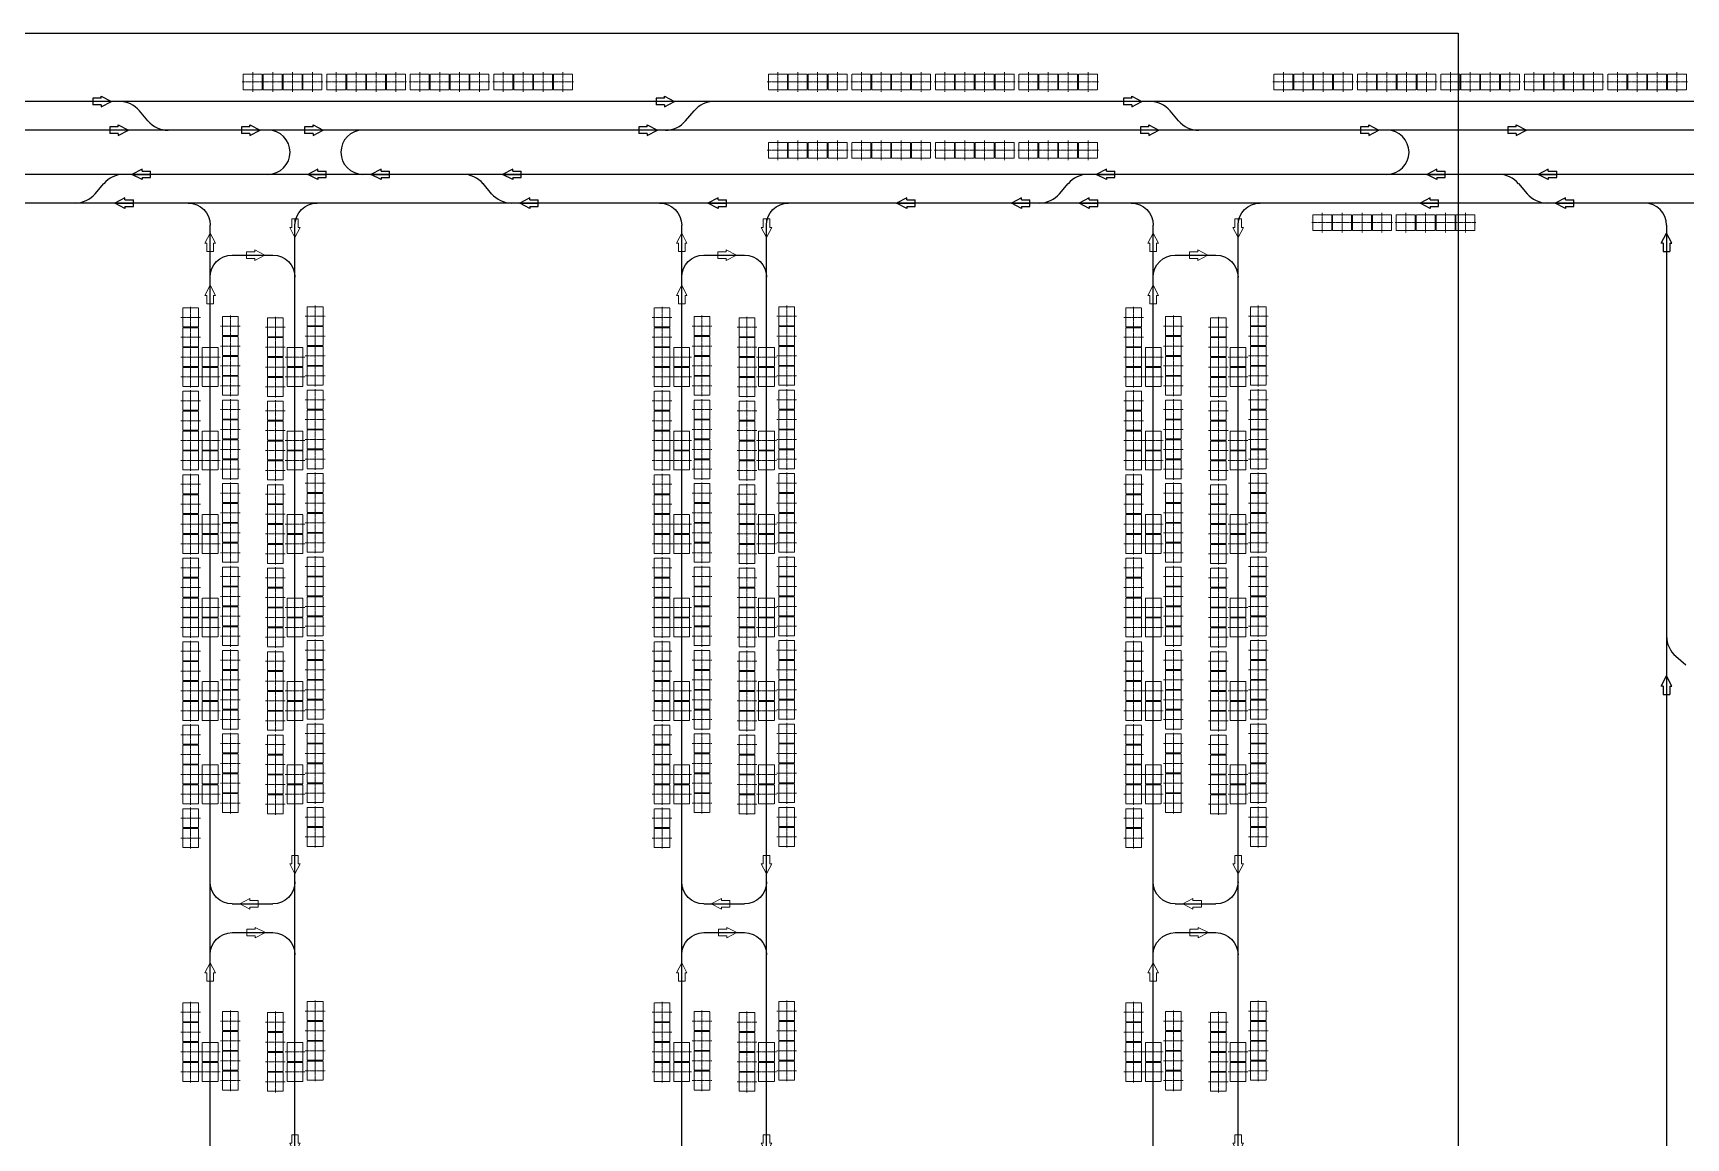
# Model space of a CAD drawing. Header units: millimetres. Extents: x -128 to 670218, y 27186 to 149492.
# Drawn here: x 295413 to 332827, y 107767 to 132785 of the extents above; entities that cross this region are included whole.
import ezdxf

# ---------------------------------------------------------------- set-up
doc = ezdxf.new("R2010")
doc.units = ezdxf.units.MM
doc.linetypes.add('AM_ISO08W050', pattern=[18, 12, -1.5, 3, -1.5])
doc.linetypes.add('XAT-M16_6F_EQ Layout_20211120$0$ACAD_ISO08W100', pattern=[36, 24, -3, 6, -3])
for name, color, linetype, lineweight in [('_CLINE', 4, 'XAT-M16_6F_EQ Layout_20211120$0$ACAD_ISO08W100', 9), ('DIRECT', 40, 'Continuous', 9), ('LINE_EQ', 4, 'AM_ISO08W050', 20), ('LINE_STB', 151, 'Continuous', 30)]:
    doc.layers.add(name, color=color, linetype=linetype, lineweight=lineweight)
doc.layers.add('Rail_H4822(Lower)', color=7, linetype='Continuous')

# ---------------------------------------------------------------- blocks, each defined once
blk = doc.blocks.new('*U3')
at = {"color": 0, "linetype": 'ByBlock'}
for p, q in [((-120, -230), (0, 0)), ((0, 0), (0, -420)), ((120, -230), (0, 0)), ((-75, -230), (-120, -230)), ((-75, -230), (-75, -420)), ((75, -230), (75, -420)), ((75, -230), (120, -230)), ((75, -420), (-75, -420))]:
    blk.add_line(p, q, dxfattribs=at)
blk = doc.blocks.new('A$C31676947')
at = {"layer": 'Rail_H4822(Lower)'}
for p, q in [((500, 47250), (500, 500)), ((2420, 47250), (2420, 500)), ((1000, 46570), (1920, 46570)), ((1000, 31870), (1920, 31870)), ((1000, 31220), (1920, 31220)), ((1000, 16520), (1920, 16520)), ((1000, 15870), (1920, 15870)), ((1000, 1180), (1920, 1180))]:
    blk.add_line(p, q, dxfattribs=at)
for centre, start, end in [((0, 47250), 0, 90), ((2920, 47250), 90, 180), ((1000, 46070), 90, 180), ((1920, 46070), 0, 90), ((1000, 32370), 180, 270), ((1920, 32370), 270, 0), ((1000, 30720), 90, 180), ((1920, 30720), 0, 90), ((0, 23700), 270, 0), ((2920, 23700), 180, 270), ((0, 21700), 0, 90), ((2920, 21700), 90, 180), ((1000, 17020), 180, 270), ((1920, 17020), 270, 0), ((1000, 15370), 90, 180), ((1920, 15370), 0, 90), ((1000, 1680), 180, 270), ((1920, 1680), 270, 0), ((0, 500), 270, 0), ((2920, 500), 180, 270)]:
    blk.add_arc(centre, 500, start, end, dxfattribs=at)
at = {"layer": 'DIRECT'}
for p, rotation in [((500, 46970), 180), ((1180, 46570), 89.99999999999999), ((500, 32550), 180), ((500, 23880), 180), ((500, 17200), 180), ((500, 1860), 180), ((1740, 1180), 270), ((500, 680), 180)]:
    blk.add_blockref('*U3', p, dxfattribs=dict(at, rotation=rotation))
for p in [(2420, 47070), (2420, 45890), (2420, 30540), (2420, 21520), (2420, 15190), (2420, 780)]:
    blk.add_blockref('*U3', p, dxfattribs=at)
at = {"layer": 'DIRECT', "lineweight": -2}
for p, rotation in [((1750, 31870), 270), ((1170, 31220), 89.99999999999999), ((1750, 16520), 270), ((1170, 15870), 89.99999999999999)]:
    blk.add_blockref('*U3', p, dxfattribs=dict(at, rotation=rotation))
blk = doc.blocks.new('*U591')
at = {"color": 0, "linetype": 'ByBlock'}
for p, q in [((-120, -230), (0, 0)), ((0, 0), (0, -420)), ((120, -230), (0, 0)), ((-75, -230), (-120, -230)), ((-75, -230), (-75, -420)), ((75, -230), (75, -420)), ((75, -230), (120, -230)), ((75, -420), (-75, -420))]:
    blk.add_line(p, q, dxfattribs=at)
blk = doc.blocks.new('*U592')
at = {"color": 0, "linetype": 'ByBlock'}
for p, q in [((-120, -230), (0, 0)), ((0, 0), (0, -420)), ((120, -230), (0, 0)), ((-75, -230), (-120, -230)), ((-75, -230), (-75, -420)), ((75, -230), (75, -420)), ((75, -230), (120, -230)), ((75, -420), (-75, -420))]:
    blk.add_line(p, q, dxfattribs=at)
blk = doc.blocks.new('*U541')
at = {"color": 0, "linetype": 'ByBlock'}
for p, q in [((-120, -230), (0, 0)), ((0, 0), (0, -420)), ((120, -230), (0, 0)), ((-75, -230), (-120, -230)), ((-75, -230), (-75, -420)), ((75, -230), (75, -420)), ((75, -230), (120, -230)), ((75, -420), (-75, -420))]:
    blk.add_line(p, q, dxfattribs=at)
blk = doc.blocks.new('*U491')
at = {"color": 0, "linetype": 'ByBlock'}
for p, q in [((-120, -230), (0, 0)), ((0, 0), (0, -420)), ((120, -230), (0, 0)), ((-75, -230), (-120, -230)), ((-75, -230), (-75, -420)), ((75, -230), (75, -420)), ((75, -230), (120, -230)), ((75, -420), (-75, -420))]:
    blk.add_line(p, q, dxfattribs=at)
blk = doc.blocks.new('*U492')
at = {"color": 0, "linetype": 'ByBlock'}
for p, q in [((-120, -230), (0, 0)), ((0, 0), (0, -420)), ((120, -230), (0, 0)), ((-75, -230), (-120, -230)), ((-75, -230), (-75, -420)), ((75, -230), (75, -420)), ((75, -230), (120, -230)), ((75, -420), (-75, -420))]:
    blk.add_line(p, q, dxfattribs=at)
blk = doc.blocks.new('*U493')
at = {"color": 0, "linetype": 'ByBlock'}
for p, q in [((-120, -230), (0, 0)), ((0, 0), (0, -420)), ((120, -230), (0, 0)), ((-75, -230), (-120, -230)), ((-75, -230), (-75, -420)), ((75, -230), (75, -420)), ((75, -230), (120, -230)), ((75, -420), (-75, -420))]:
    blk.add_line(p, q, dxfattribs=at)
blk = doc.blocks.new('*U467')
at = {"color": 0, "linetype": 'ByBlock'}
for p, q in [((-120, -230), (0, 0)), ((0, 0), (0, -420)), ((120, -230), (0, 0)), ((-75, -230), (-120, -230)), ((-75, -230), (-75, -420)), ((75, -230), (75, -420)), ((75, -230), (120, -230)), ((75, -420), (-75, -420))]:
    blk.add_line(p, q, dxfattribs=at)
blk = doc.blocks.new('*U698')
at = {"color": 0, "linetype": 'ByBlock'}
for p, q in [((-120, -230), (0, 0)), ((0, 0), (0, -420)), ((120, -230), (0, 0)), ((-75, -230), (-120, -230)), ((-75, -230), (-75, -420)), ((75, -230), (75, -420)), ((75, -230), (120, -230)), ((75, -420), (-75, -420))]:
    blk.add_line(p, q, dxfattribs=at)
blk = doc.blocks.new('*U637')
at = {"color": 0, "linetype": 'ByBlock'}
for p, q in [((-120, -230), (0, 0)), ((0, 0), (0, -420)), ((120, -230), (0, 0)), ((-75, -230), (-120, -230)), ((-75, -230), (-75, -420)), ((75, -230), (75, -420)), ((75, -230), (120, -230)), ((75, -420), (-75, -420))]:
    blk.add_line(p, q, dxfattribs=at)
blk = doc.blocks.new('*U765')
at = {"color": 0, "linetype": 'ByBlock'}
for p, q in [((-120, -230), (0, 0)), ((0, 0), (0, -420)), ((120, -230), (0, 0)), ((-75, -230), (-120, -230)), ((-75, -230), (-75, -420)), ((75, -230), (75, -420)), ((75, -230), (120, -230)), ((75, -420), (-75, -420))]:
    blk.add_line(p, q, dxfattribs=at)
blk = doc.blocks.new('*U767')
at = {"color": 0, "linetype": 'ByBlock'}
for p, q in [((-120, -230), (0, 0)), ((0, 0), (0, -420)), ((120, -230), (0, 0)), ((-75, -230), (-120, -230)), ((-75, -230), (-75, -420)), ((75, -230), (75, -420)), ((75, -230), (120, -230)), ((75, -420), (-75, -420))]:
    blk.add_line(p, q, dxfattribs=at)
blk = doc.blocks.new('*U595')
at = {"color": 0, "linetype": 'ByBlock'}
for p, q in [((-120, -230), (0, 0)), ((0, 0), (0, -420)), ((120, -230), (0, 0)), ((-75, -230), (-120, -230)), ((-75, -230), (-75, -420)), ((75, -230), (75, -420)), ((75, -230), (120, -230)), ((75, -420), (-75, -420))]:
    blk.add_line(p, q, dxfattribs=at)
blk = doc.blocks.new('*U596')
at = {"color": 0, "linetype": 'ByBlock'}
for p, q in [((-120, -230), (0, 0)), ((0, 0), (0, -420)), ((120, -230), (0, 0)), ((-75, -230), (-120, -230)), ((-75, -230), (-75, -420)), ((75, -230), (75, -420)), ((75, -230), (120, -230)), ((75, -420), (-75, -420))]:
    blk.add_line(p, q, dxfattribs=at)
blk = doc.blocks.new('*U597')
at = {"color": 0, "linetype": 'ByBlock'}
for p, q in [((-120, -230), (0, 0)), ((0, 0), (0, -420)), ((120, -230), (0, 0)), ((-75, -230), (-120, -230)), ((-75, -230), (-75, -420)), ((75, -230), (75, -420)), ((75, -230), (120, -230)), ((75, -420), (-75, -420))]:
    blk.add_line(p, q, dxfattribs=at)
blk = doc.blocks.new('*U598')
at = {"color": 0, "linetype": 'ByBlock'}
for p, q in [((-120, -230), (0, 0)), ((0, 0), (0, -420)), ((120, -230), (0, 0)), ((-75, -230), (-120, -230)), ((-75, -230), (-75, -420)), ((75, -230), (75, -420)), ((75, -230), (120, -230)), ((75, -420), (-75, -420))]:
    blk.add_line(p, q, dxfattribs=at)
blk = doc.blocks.new('*U599')
at = {"color": 0, "linetype": 'ByBlock'}
for p, q in [((-120, -230), (0, 0)), ((0, 0), (0, -420)), ((120, -230), (0, 0)), ((-75, -230), (-120, -230)), ((-75, -230), (-75, -420)), ((75, -230), (75, -420)), ((75, -230), (120, -230)), ((75, -420), (-75, -420))]:
    blk.add_line(p, q, dxfattribs=at)
blk = doc.blocks.new('*U600')
at = {"color": 0, "linetype": 'ByBlock'}
for p, q in [((-120, -230), (0, 0)), ((0, 0), (0, -420)), ((120, -230), (0, 0)), ((-75, -230), (-120, -230)), ((-75, -230), (-75, -420)), ((75, -230), (75, -420)), ((75, -230), (120, -230)), ((75, -420), (-75, -420))]:
    blk.add_line(p, q, dxfattribs=at)
blk = doc.blocks.new('*U601')
at = {"color": 0, "linetype": 'ByBlock'}
for p, q in [((-120, -230), (0, 0)), ((0, 0), (0, -420)), ((120, -230), (0, 0)), ((-75, -230), (-120, -230)), ((-75, -230), (-75, -420)), ((75, -230), (75, -420)), ((75, -230), (120, -230)), ((75, -420), (-75, -420))]:
    blk.add_line(p, q, dxfattribs=at)
blk = doc.blocks.new('*U602')
at = {"color": 0, "linetype": 'ByBlock'}
for p, q in [((-120, -230), (0, 0)), ((0, 0), (0, -420)), ((120, -230), (0, 0)), ((-75, -230), (-120, -230)), ((-75, -230), (-75, -420)), ((75, -230), (75, -420)), ((75, -230), (120, -230)), ((75, -420), (-75, -420))]:
    blk.add_line(p, q, dxfattribs=at)
blk = doc.blocks.new('*U603')
at = {"color": 0, "linetype": 'ByBlock'}
for p, q in [((-120, -230), (0, 0)), ((0, 0), (0, -420)), ((120, -230), (0, 0)), ((-75, -230), (-120, -230)), ((-75, -230), (-75, -420)), ((75, -230), (75, -420)), ((75, -230), (120, -230)), ((75, -420), (-75, -420))]:
    blk.add_line(p, q, dxfattribs=at)
blk = doc.blocks.new('*U604')
at = {"color": 0, "linetype": 'ByBlock'}
for p, q in [((-120, -230), (0, 0)), ((0, 0), (0, -420)), ((120, -230), (0, 0)), ((-75, -230), (-120, -230)), ((-75, -230), (-75, -420)), ((75, -230), (75, -420)), ((75, -230), (120, -230)), ((75, -420), (-75, -420))]:
    blk.add_line(p, q, dxfattribs=at)
blk = doc.blocks.new('*U605')
at = {"color": 0, "linetype": 'ByBlock'}
for p, q in [((-120, -230), (0, 0)), ((0, 0), (0, -420)), ((120, -230), (0, 0)), ((-75, -230), (-120, -230)), ((-75, -230), (-75, -420)), ((75, -230), (75, -420)), ((75, -230), (120, -230)), ((75, -420), (-75, -420))]:
    blk.add_line(p, q, dxfattribs=at)
blk = doc.blocks.new('*U606')
at = {"color": 0, "linetype": 'ByBlock'}
for p, q in [((-120, -230), (0, 0)), ((0, 0), (0, -420)), ((120, -230), (0, 0)), ((-75, -230), (-120, -230)), ((-75, -230), (-75, -420)), ((75, -230), (75, -420)), ((75, -230), (120, -230)), ((75, -420), (-75, -420))]:
    blk.add_line(p, q, dxfattribs=at)
blk = doc.blocks.new('*U39')
at = {"color": 0, "linetype": 'ByBlock'}
for p, q in [((-120, -230), (0, 0)), ((0, 0), (0, -420)), ((120, -230), (0, 0)), ((-75, -230), (-120, -230)), ((-75, -230), (-75, -420)), ((75, -230), (75, -420)), ((75, -230), (120, -230)), ((75, -420), (-75, -420))]:
    blk.add_line(p, q, dxfattribs=at)
blk = doc.blocks.new('*U44')
at = {"color": 0, "linetype": 'ByBlock'}
for p, q in [((-120, -230), (0, 0)), ((0, 0), (0, -420)), ((120, -230), (0, 0)), ((-75, -230), (-120, -230)), ((-75, -230), (-75, -420)), ((75, -230), (75, -420)), ((75, -230), (120, -230)), ((75, -420), (-75, -420))]:
    blk.add_line(p, q, dxfattribs=at)
blk = doc.blocks.new('*U116')
at = {"color": 0, "linetype": 'ByBlock'}
for p, q in [((-120, -230), (0, 0)), ((0, 0), (0, -420)), ((120, -230), (0, 0)), ((-75, -230), (-120, -230)), ((-75, -230), (-75, -420)), ((75, -230), (75, -420)), ((75, -230), (120, -230)), ((75, -420), (-75, -420))]:
    blk.add_line(p, q, dxfattribs=at)
blk = doc.blocks.new('*U117')
at = {"color": 0, "linetype": 'ByBlock'}
for p, q in [((-120, -230), (0, 0)), ((0, 0), (0, -420)), ((120, -230), (0, 0)), ((-75, -230), (-120, -230)), ((-75, -230), (-75, -420)), ((75, -230), (75, -420)), ((75, -230), (120, -230)), ((75, -420), (-75, -420))]:
    blk.add_line(p, q, dxfattribs=at)
blk = doc.blocks.new('XAT-M16_6F_EQ Layout_20211120$0$EG-12_FOUP_(01)-pv')
at = {"layer": '_CLINE'}
for p, q in [((0, 211), (0, -235)), ((-239, -12), (239, -12))]:
    blk.add_line(p, q, dxfattribs=at)
at = {"layer": 'LINE_EQ'}
blk.add_lwpolyline([(-215, 166), (-215, -190), (215, -190), (215, 166)], close=True, dxfattribs=at)

msp = doc.modelspace()

# ---------------------------------------------------------------- linework, layer by layer
msp.add_lwpolyline([(262984, 132785), (327670, 132785), (327670, 79986), (262984, 79986)], close=True)
at = {"layer": 'Rail_H4822(Lower)'}
for p, q in [((333538, 131236), (72208, 131236)), ((298014, 130798), (297822, 131025)), ((310184, 130798), (310376, 131025)), ((321341, 130798), (321149, 131025)), ((339872, 130586), (72208, 130586)), ((332538, 129586), (73431, 129586)), ((408931, 129586), (332538, 129586)), ((296822, 129148), (297014, 129375)), ((305791, 129148), (305599, 129375)), ((318649, 129148), (318841, 129375)), ((329039, 129375), (329231, 129148)), ((331888, 128936), (78898, 128936)), ((414398, 128936), (331888, 128936)), ((332388, 128436), (332388, 81686)), ((332600, 118673), (332827, 118481))]:
    msp.add_line(p, q, dxfattribs=at)
for centre, radius, start, end in [((297364, 130636), 600, 40.3016, 90), ((310834, 130636), 600, 90, 139.6984), ((320691, 130636), 600, 40.3016, 90), ((298471, 131186), 600, 220.3016, 270), ((300731, 130086), 500, 270, 90), ((302881, 130086), 500, 90, 270), ((309727, 131186), 600, 270, 319.6984), ((321798, 131186), 600, 220.3016, 270), ((326058, 130086), 500, 270, 90), ((297471, 128986), 600, 90, 139.6984), ((305141, 128986), 600, 40.3016, 90), ((319298, 128986), 600, 90, 139.6984), ((328581, 128986), 600, 40.3016, 90), ((296364, 129536), 600, 270, 319.6984), ((306248, 129536), 600, 220.3016, 270), ((318191, 129536), 600, 270, 319.6984), ((329688, 129536), 600, 220.3016, 270), ((331888, 128436), 500, 0, 90), ((332988, 119130), 600, 180, 229.6984)]:
    msp.add_arc(centre, radius, start, end, dxfattribs=at)

# ---------------------------------------------------------------- block references
at = {"layer": 'LINE_EQ', "rotation": 89.99999999999999}
for p in [(299410, 125448), (301330, 125448), (310083, 125448), (312003, 125448), (320756, 125448), (322676, 125448), (299410, 124998), (301330, 124998), (310083, 124998), (312003, 124998), (320756, 124998), (322676, 124998), (299410, 123558), (301330, 123558), (310083, 123558), (312003, 123558), (320756, 123558), (322676, 123558), (299410, 123108), (301330, 123108), (310083, 123108), (312003, 123108), (320756, 123108), (322676, 123108), (299410, 121668), (301330, 121668), (310083, 121668), (312003, 121668), (320756, 121668), (322676, 121668), (299410, 121218), (301330, 121218), (310083, 121218), (312003, 121218), (320756, 121218), (322676, 121218), (299410, 119778), (301330, 119778), (310083, 119778), (312003, 119778), (320756, 119778), (322676, 119778), (299410, 119328), (301330, 119328), (310083, 119328), (312003, 119328), (320756, 119328), (322676, 119328), (299410, 117888), (301330, 117888), (310083, 117888), (312003, 117888), (320756, 117888), (322676, 117888), (299410, 117438), (301330, 117438), (310083, 117438), (312003, 117438), (320756, 117438), (322676, 117438), (299410, 115998), (301330, 115998), (310083, 115998), (312003, 115998), (320756, 115998), (322676, 115998), (299410, 115548), (301330, 115548), (310083, 115548), (312003, 115548), (320756, 115548), (322676, 115548), (299410, 109714), (301330, 109714), (310083, 109714), (312003, 109714), (320756, 109714), (322676, 109714), (299410, 109264), (301330, 109264), (310083, 109264), (312003, 109264), (320756, 109264), (322676, 109264)]:
    msp.add_blockref('XAT-M16_6F_EQ Layout_20211120$0$EG-12_FOUP_(01)-pv', p, dxfattribs=at)
at = {"layer": 'LINE_STB'}
for p in [(300387, 131691), (300837, 131691), (301287, 131691), (301737, 131691), (302277, 131691), (302727, 131691), (303177, 131691), (303627, 131691), (304167, 131691), (304617, 131691), (305067, 131691), (305517, 131691), (306057, 131691), (306507, 131691), (306957, 131691), (307407, 131691), (312272, 131692), (312722, 131692), (313172, 131692), (313622, 131692), (314162, 131692), (314612, 131692), (315062, 131692), (315512, 131692), (316052, 131692), (316502, 131692), (316952, 131692), (317402, 131692), (317942, 131692), (318392, 131692), (318842, 131692), (319292, 131692), (323714, 131691), (324164, 131691), (324614, 131691), (325064, 131691), (325604, 131691), (326054, 131691), (326504, 131691), (326954, 131691), (327494, 131691), (327944, 131691), (328394, 131691), (328844, 131691), (329384, 131691), (329834, 131691), (330284, 131691), (330734, 131691), (331274, 131691), (331724, 131691), (332174, 131691), (332624, 131691), (312272, 130144), (312722, 130144), (313172, 130144), (313622, 130144), (314162, 130144), (314612, 130144), (315062, 130144), (315512, 130144), (316052, 130144), (316502, 130144), (316952, 130144), (317402, 130144), (317942, 130144), (318392, 130144), (318842, 130144), (319292, 130144)]:
    msp.add_blockref('XAT-M16_6F_EQ Layout_20211120$0$EG-12_FOUP_(01)-pv', p, dxfattribs=at)
for p, rotation in [((324595, 128481), 180), ((325045, 128481), 180), ((325495, 128481), 180), ((325945, 128481), 180), ((326485, 128481), 180), ((326935, 128481), 180), ((327385, 128481), 180), ((327835, 128481), 180), ((298967, 126348), 89.99999999999999), ((301787, 126374), 89.99999999999999), ((309640, 126348), 89.99999999999999), ((312460, 126374), 89.99999999999999), ((320313, 126348), 89.99999999999999), ((323133, 126374), 89.99999999999999), ((298967, 125898), 89.99999999999999), ((299867, 126149), 89.99999999999999), ((300887, 126123), 89.99999999999999), ((301787, 125924), 89.99999999999999), ((309640, 125898), 89.99999999999999), ((310540, 126149), 89.99999999999999), ((311560, 126123), 89.99999999999999), ((312460, 125924), 89.99999999999999), ((320313, 125898), 89.99999999999999), ((321213, 126149), 89.99999999999999), ((322233, 126123), 89.99999999999999), ((323133, 125924), 89.99999999999999), ((299867, 125699), 89.99999999999999), ((300887, 125673), 89.99999999999999), ((301787, 125474), 89.99999999999999), ((310540, 125699), 89.99999999999999), ((311560, 125673), 89.99999999999999), ((312460, 125474), 89.99999999999999), ((321213, 125699), 89.99999999999999), ((322233, 125673), 89.99999999999999), ((323133, 125474), 89.99999999999999), ((298967, 125448), 89.99999999999999), ((299867, 125249), 89.99999999999999), ((300887, 125223), 89.99999999999999), ((309640, 125448), 89.99999999999999), ((310540, 125249), 89.99999999999999), ((311560, 125223), 89.99999999999999), ((320313, 125448), 89.99999999999999), ((321213, 125249), 89.99999999999999), ((322233, 125223), 89.99999999999999), ((298967, 124998), 89.99999999999999), ((299867, 124799), 89.99999999999999), ((300887, 124773), 89.99999999999999), ((301787, 125024), 89.99999999999999), ((309640, 124998), 89.99999999999999), ((310540, 124799), 89.99999999999999), ((311560, 124773), 89.99999999999999), ((312460, 125024), 89.99999999999999), ((320313, 124998), 89.99999999999999), ((321213, 124799), 89.99999999999999), ((322233, 124773), 89.99999999999999), ((323133, 125024), 89.99999999999999), ((298967, 124458), 89.99999999999999), ((301787, 124484), 89.99999999999999), ((309640, 124458), 89.99999999999999), ((312460, 124484), 89.99999999999999), ((320313, 124458), 89.99999999999999), ((323133, 124484), 89.99999999999999), ((298967, 124008), 89.99999999999999), ((299867, 124259), 89.99999999999999), ((300887, 124233), 89.99999999999999), ((301787, 124034), 89.99999999999999), ((309640, 124008), 89.99999999999999), ((310540, 124259), 89.99999999999999), ((311560, 124233), 89.99999999999999), ((312460, 124034), 89.99999999999999), ((320313, 124008), 89.99999999999999), ((321213, 124259), 89.99999999999999), ((322233, 124233), 89.99999999999999), ((323133, 124034), 89.99999999999999), ((299867, 123809), 89.99999999999999), ((300887, 123783), 89.99999999999999), ((310540, 123809), 89.99999999999999), ((311560, 123783), 89.99999999999999), ((321213, 123809), 89.99999999999999), ((322233, 123783), 89.99999999999999), ((298967, 123558), 89.99999999999999), ((299867, 123359), 89.99999999999999), ((300887, 123333), 89.99999999999999), ((301787, 123584), 89.99999999999999), ((309640, 123558), 89.99999999999999), ((310540, 123359), 89.99999999999999), ((311560, 123333), 89.99999999999999), ((312460, 123584), 89.99999999999999), ((320313, 123558), 89.99999999999999), ((321213, 123359), 89.99999999999999), ((322233, 123333), 89.99999999999999), ((323133, 123584), 89.99999999999999), ((298967, 123108), 89.99999999999999), ((299867, 122909), 89.99999999999999), ((300887, 122883), 89.99999999999999), ((301787, 123134), 89.99999999999999), ((309640, 123108), 89.99999999999999), ((310540, 122909), 89.99999999999999), ((311560, 122883), 89.99999999999999), ((312460, 123134), 89.99999999999999), ((320313, 123108), 89.99999999999999), ((321213, 122909), 89.99999999999999), ((322233, 122883), 89.99999999999999), ((323133, 123134), 89.99999999999999), ((298967, 122568), 89.99999999999999), ((301787, 122594), 89.99999999999999), ((309640, 122568), 89.99999999999999), ((312460, 122594), 89.99999999999999), ((320313, 122568), 89.99999999999999), ((323133, 122594), 89.99999999999999), ((298967, 122118), 89.99999999999999), ((299867, 122369), 89.99999999999999), ((300887, 122343), 89.99999999999999), ((301787, 122144), 89.99999999999999), ((309640, 122118), 89.99999999999999), ((310540, 122369), 89.99999999999999), ((311560, 122343), 89.99999999999999), ((312460, 122144), 89.99999999999999), ((320313, 122118), 89.99999999999999), ((321213, 122369), 89.99999999999999), ((322233, 122343), 89.99999999999999), ((323133, 122144), 89.99999999999999), ((299867, 121919), 89.99999999999999), ((300887, 121893), 89.99999999999999), ((310540, 121919), 89.99999999999999), ((311560, 121893), 89.99999999999999), ((321213, 121919), 89.99999999999999), ((322233, 121893), 89.99999999999999), ((298967, 121668), 89.99999999999999), ((299867, 121469), 89.99999999999999), ((300887, 121443), 89.99999999999999), ((301787, 121694), 89.99999999999999), ((309640, 121668), 89.99999999999999), ((310540, 121469), 89.99999999999999), ((311560, 121443), 89.99999999999999), ((312460, 121694), 89.99999999999999), ((320313, 121668), 89.99999999999999), ((321213, 121469), 89.99999999999999), ((322233, 121443), 89.99999999999999), ((323133, 121694), 89.99999999999999), ((298967, 121218), 89.99999999999999), ((299867, 121019), 89.99999999999999), ((300887, 120993), 89.99999999999999), ((301787, 121244), 89.99999999999999), ((309640, 121218), 89.99999999999999), ((310540, 121019), 89.99999999999999), ((311560, 120993), 89.99999999999999), ((312460, 121244), 89.99999999999999), ((320313, 121218), 89.99999999999999), ((321213, 121019), 89.99999999999999), ((322233, 120993), 89.99999999999999), ((323133, 121244), 89.99999999999999), ((298967, 120678), 89.99999999999999), ((301787, 120704), 89.99999999999999), ((309640, 120678), 89.99999999999999), ((312460, 120704), 89.99999999999999), ((320313, 120678), 89.99999999999999), ((323133, 120704), 89.99999999999999), ((299867, 120479), 89.99999999999999), ((300887, 120453), 89.99999999999999), ((301787, 120254), 89.99999999999999), ((310540, 120479), 89.99999999999999), ((311560, 120453), 89.99999999999999), ((312460, 120254), 89.99999999999999), ((321213, 120479), 89.99999999999999), ((322233, 120453), 89.99999999999999), ((323133, 120254), 89.99999999999999), ((298967, 120228), 89.99999999999999), ((299867, 120029), 89.99999999999999), ((300887, 120003), 89.99999999999999), ((309640, 120228), 89.99999999999999), ((310540, 120029), 89.99999999999999), ((311560, 120003), 89.99999999999999), ((320313, 120228), 89.99999999999999), ((321213, 120029), 89.99999999999999), ((322233, 120003), 89.99999999999999), ((298967, 119778), 89.99999999999999), ((299867, 119579), 89.99999999999999), ((300887, 119553), 89.99999999999999), ((301787, 119804), 89.99999999999999), ((309640, 119778), 89.99999999999999), ((310540, 119579), 89.99999999999999), ((311560, 119553), 89.99999999999999), ((312460, 119804), 89.99999999999999), ((320313, 119778), 89.99999999999999), ((321213, 119579), 89.99999999999999), ((322233, 119553), 89.99999999999999), ((323133, 119804), 89.99999999999999), ((298967, 119328), 89.99999999999999), ((299867, 119129), 89.99999999999999), ((301787, 119354), 89.99999999999999), ((309640, 119328), 89.99999999999999), ((310540, 119129), 89.99999999999999), ((312460, 119354), 89.99999999999999), ((320313, 119328), 89.99999999999999), ((321213, 119129), 89.99999999999999), ((323133, 119354), 89.99999999999999), ((298967, 118788), 89.99999999999999), ((300887, 119103), 89.99999999999999), ((301787, 118814), 89.99999999999999), ((309640, 118788), 89.99999999999999), ((311560, 119103), 89.99999999999999), ((312460, 118814), 89.99999999999999), ((320313, 118788), 89.99999999999999), ((322233, 119103), 89.99999999999999), ((323133, 118814), 89.99999999999999), ((299867, 118589), 89.99999999999999), ((300887, 118563), 89.99999999999999), ((301787, 118364), 89.99999999999999), ((310540, 118589), 89.99999999999999), ((311560, 118563), 89.99999999999999), ((312460, 118364), 89.99999999999999), ((321213, 118589), 89.99999999999999), ((322233, 118563), 89.99999999999999), ((323133, 118364), 89.99999999999999), ((298967, 118338), 89.99999999999999), ((299867, 118139), 89.99999999999999), ((300887, 118113), 89.99999999999999), ((309640, 118338), 89.99999999999999), ((310540, 118139), 89.99999999999999), ((311560, 118113), 89.99999999999999), ((320313, 118338), 89.99999999999999), ((321213, 118139), 89.99999999999999), ((322233, 118113), 89.99999999999999), ((298967, 117888), 89.99999999999999), ((299867, 117689), 89.99999999999999), ((300887, 117663), 89.99999999999999), ((301787, 117914), 89.99999999999999), ((309640, 117888), 89.99999999999999), ((310540, 117689), 89.99999999999999), ((311560, 117663), 89.99999999999999), ((312460, 117914), 89.99999999999999), ((320313, 117888), 89.99999999999999), ((321213, 117689), 89.99999999999999), ((322233, 117663), 89.99999999999999), ((323133, 117914), 89.99999999999999), ((298967, 117438), 89.99999999999999), ((299867, 117239), 89.99999999999999), ((301787, 117464), 89.99999999999999), ((309640, 117438), 89.99999999999999), ((310540, 117239), 89.99999999999999), ((312460, 117464), 89.99999999999999), ((320313, 117438), 89.99999999999999), ((321213, 117239), 89.99999999999999), ((323133, 117464), 89.99999999999999), ((298967, 116898), 89.99999999999999), ((300887, 117213), 89.99999999999999), ((301787, 116924), 89.99999999999999), ((309640, 116898), 89.99999999999999), ((311560, 117213), 89.99999999999999), ((312460, 116924), 89.99999999999999), ((320313, 116898), 89.99999999999999), ((322233, 117213), 89.99999999999999), ((323133, 116924), 89.99999999999999), ((299867, 116699), 89.99999999999999), ((300887, 116673), 89.99999999999999), ((310540, 116699), 89.99999999999999), ((311560, 116673), 89.99999999999999), ((321213, 116699), 89.99999999999999), ((322233, 116673), 89.99999999999999), ((298967, 116448), 89.99999999999999), ((299867, 116249), 89.99999999999999), ((300887, 116223), 89.99999999999999), ((301787, 116474), 89.99999999999999), ((309640, 116448), 89.99999999999999), ((310540, 116249), 89.99999999999999), ((311560, 116223), 89.99999999999999), ((312460, 116474), 89.99999999999999), ((320313, 116448), 89.99999999999999), ((321213, 116249), 89.99999999999999), ((322233, 116223), 89.99999999999999), ((323133, 116474), 89.99999999999999), ((298967, 115998), 89.99999999999999), ((299867, 115799), 89.99999999999999), ((300887, 115773), 89.99999999999999), ((301787, 116024), 89.99999999999999), ((309640, 115998), 89.99999999999999), ((310540, 115799), 89.99999999999999), ((311560, 115773), 89.99999999999999), ((312460, 116024), 89.99999999999999), ((320313, 115998), 89.99999999999999), ((321213, 115799), 89.99999999999999), ((322233, 115773), 89.99999999999999), ((323133, 116024), 89.99999999999999), ((298967, 115548), 89.99999999999999), ((301787, 115574), 89.99999999999999), ((309640, 115548), 89.99999999999999), ((312460, 115574), 89.99999999999999), ((320313, 115548), 89.99999999999999), ((323133, 115574), 89.99999999999999), ((298967, 115008), 89.99999999999999), ((299867, 115349), 89.99999999999999), ((300887, 115323), 89.99999999999999), ((301787, 115034), 89.99999999999999), ((309640, 115008), 89.99999999999999), ((310540, 115349), 89.99999999999999), ((311560, 115323), 89.99999999999999), ((312460, 115034), 89.99999999999999), ((320313, 115008), 89.99999999999999), ((321213, 115349), 89.99999999999999), ((322233, 115323), 89.99999999999999), ((323133, 115034), 89.99999999999999), ((298967, 114558), 89.99999999999999), ((301787, 114584), 89.99999999999999), ((309640, 114558), 89.99999999999999), ((312460, 114584), 89.99999999999999), ((320313, 114558), 89.99999999999999), ((323133, 114584), 89.99999999999999), ((298967, 110614), 89.99999999999999), ((301787, 110640), 89.99999999999999), ((309640, 110614), 89.99999999999999), ((312460, 110640), 89.99999999999999), ((320313, 110614), 89.99999999999999), ((323133, 110640), 89.99999999999999), ((298967, 110164), 89.99999999999999), ((299867, 110415), 89.99999999999999), ((300887, 110389), 89.99999999999999), ((301787, 110190), 89.99999999999999), ((309640, 110164), 89.99999999999999), ((310540, 110415), 89.99999999999999), ((311560, 110389), 89.99999999999999), ((312460, 110190), 89.99999999999999), ((320313, 110164), 89.99999999999999), ((321213, 110415), 89.99999999999999), ((322233, 110389), 89.99999999999999), ((323133, 110190), 89.99999999999999), ((299867, 109965), 89.99999999999999), ((300887, 109939), 89.99999999999999), ((310540, 109965), 89.99999999999999), ((311560, 109939), 89.99999999999999), ((321213, 109965), 89.99999999999999), ((322233, 109939), 89.99999999999999), ((298967, 109714), 89.99999999999999), ((299867, 109515), 89.99999999999999), ((300887, 109489), 89.99999999999999), ((301787, 109740), 89.99999999999999), ((309640, 109714), 89.99999999999999), ((310540, 109515), 89.99999999999999), ((311560, 109489), 89.99999999999999), ((312460, 109740), 89.99999999999999), ((320313, 109714), 89.99999999999999), ((321213, 109515), 89.99999999999999), ((322233, 109489), 89.99999999999999), ((323133, 109740), 89.99999999999999), ((298967, 109264), 89.99999999999999), ((299867, 109065), 89.99999999999999), ((300887, 109039), 89.99999999999999), ((301787, 109290), 89.99999999999999), ((309640, 109264), 89.99999999999999), ((310540, 109065), 89.99999999999999), ((311560, 109039), 89.99999999999999), ((312460, 109290), 89.99999999999999), ((320313, 109264), 89.99999999999999), ((321213, 109065), 89.99999999999999), ((322233, 109039), 89.99999999999999), ((323133, 109290), 89.99999999999999)]:
    msp.add_blockref('XAT-M16_6F_EQ Layout_20211120$0$EG-12_FOUP_(01)-pv', p, dxfattribs=dict(at, rotation=rotation))
at = {"layer": 'Rail_H4822(Lower)', "xscale": -1}
for name, p, rotation in [('*U603', (297185, 131236), 270), ('*U599', (309934, 131236), 270), ('*U597', (320512, 131236), 270), ('*U604', (297571, 130586), 270), ('*U492', (300551, 130586), 270), ('*U592', (301981, 130586), 270), ('*U600', (309547, 130586), 270), ('*U598', (320898, 130586), 270), ('*U541', (325878, 130586), 270), ('*U44', (329214, 130586), 270), ('*U606', (297651, 129586), 90), ('*U493', (301631, 129586), 90), ('*U591', (303061, 129586), 90), ('*U602', (306041, 129586), 90), ('*U596', (319478, 129586), 90), ('*U491', (326958, 129586), 90), ('*U117', (329481, 129586), 90), ('*U605', (297264, 128936), 90), ('A$C31676947', (298922, 128936), 180), ('*U601', (306428, 128936), 90), ('A$C31676947', (309595, 128936), 180), ('*U767', (310688, 128936), 90), ('*U467', (314958, 128936), 90), ('*U698', (317558, 128936), 90), ('*U595', (319091, 128936), 90), ('A$C31676947', (320268, 128936), 180), ('*U637', (326808, 128936), 90), ('*U116', (329868, 128936), 90)]:
    msp.add_blockref(name, p, dxfattribs=dict(at, rotation=rotation))
for name, p in [('*U765', (332388, 128256)), ('*U39', (332388, 118230))]:
    msp.add_blockref(name, p, dxfattribs=at)

doc.saveas('drawing.dxf')
